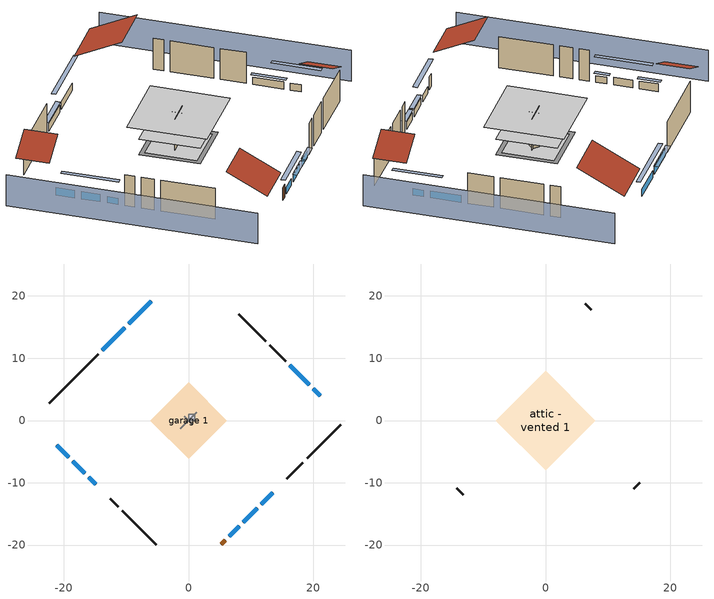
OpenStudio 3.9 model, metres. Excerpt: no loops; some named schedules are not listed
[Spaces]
garage 1
 floor foundation (Slab1 construction): -5.17,0 0,5.17 5.17,0 0,-5.17 z0
 wall outside (Wall1 construction): 15.62,9.5 13.04,12.09 z0:4.88
 wall outside (Wall2 construction): 15.79,-9.34 18.38,-6.75 z0:4.88
 wall outside (Wall12 construction): -12.56,-12.57 -11.27,-13.86 z0:4.88
 wall to conditioned space 1 (Wall5 construction Reversed): 1.29,1.29 -1.29,-1.29 z0:4.88
 wall to conditioned space 1 (Wall6 construction Reversed): -0.65,0.65 0.65,-0.65 z0:4.88
conditioned space 1
 floor to garage 1 (Floor1 construction): -5.17,0 0,5.17 5.17,0 0,-5.17 z0
 floor foundation (Slab2 construction): -6.1,0 0,6.1 6.1,0 0,-6.1 z0
 floor adiabatic (AdiabaticFloorConstruction): -6.1,0 0,6.1 6.1,0 0,-6.1 z2.44
 wall outside (Wall3 construction): -14.53,10.6 -22.35,2.77 z0:4.88
 wall outside (Wall4 construction): 12.38,12.75 8.03,17.1 z0:4.88
 wall outside (Wall7 construction): 19.03,-6.09 24.47,-0.66 z0:4.88
 wall outside (Wall8 construction): -10.61,-14.52 -5.2,-19.92 z0:4.88
 wall outside (AdiabaticWallConstruction): -5.98,19.15 -9.59,15.53 / -10.25,14.87 -13.87,11.26 z0:1.16; 21.12,4.01 20,5.12 / 8.8,-16.32 11.05,-14.08 z0:1.07; 19.35,5.78 16.28,8.85 / 11.71,-13.42 13.51,-11.62 z0:1.13; 6.52,-18.6 8.15,-16.98 / -15.99,-9.13 -14.89,-10.23 z0:1.04; -18.56,-6.57 -16.65,-8.48 / -21.12,-4.01 -19.21,-5.91 z0:1.22
 wall outside (AdiabaticWallConstruction 1): 5.22,-19.91 5.87,-19.26 z0:2.03
 window (WindowConstruction): -5.98,19.15 -9.59,15.53 z0:1.16
 window (WindowConstruction 1): -10.25,14.87 -13.87,11.26 z0:1.16
 window (WindowConstruction 2): 21.12,4.01 20,5.12 z0:1.07
 window (WindowConstruction 3): 19.35,5.78 16.28,8.85 z0:1.13
 window (WindowConstruction 4): 6.52,-18.6 8.15,-16.98 z0:1.04
 window (WindowConstruction 5): 8.8,-16.32 11.05,-14.08 z0:1.07
 window (WindowConstruction 6): 11.71,-13.42 13.51,-11.62 z0:1.13
 window (WindowConstruction 7): -18.56,-6.57 -16.65,-8.48 z0:1.22
 window (WindowConstruction 8): -15.99,-9.13 -14.89,-10.23 z0:1.04
 window (WindowConstruction 9): -21.12,-4.01 -19.21,-5.91 z0:1.22
 door (Door): 5.22,-19.91 5.87,-19.26 z0:2.03
 ceiling adiabatic (AdiabaticFloorConstruction): 0,-6.1 6.1,0 0,6.1 -6.1,0 z2.44
central ac and furnace airloop ret air space
 floor adiabatic (AdiabaticConst): 0,0 0,1 1,1 1,0 z0
 wall adiabatic (AdiabaticConst): 0,1 0,0 1,0 1,1 0,1 z0:1
 ceiling adiabatic (AdiabaticConst): 1,0 1,1 0,1 0,0 z1
attic - vented 1
 floor to conditioned space 1 (Floor2 construction Reversed): -8,0 0,8 8,0 0,-8 z4.88
 wall outside (Wall9 construction): 7.37,17.75 6.35,18.77 z0:4.88
 wall outside (Wall10 construction): -14.24,-10.89 -13.22,-11.91 z0:4.88
 wall outside (Wall11 construction): 14.16,-10.96 15.13,-9.99 z0:4.88
 roof outside (Roof1 construction): -5.32,19.81,4.88 -0.56,15.05,8.24 4.76,20.37,8.24 0,25.13,4.88
 roof outside (Roof2 construction): 21.78,3.35,4.88 18.78,0.35,7 22.13,-3,7 25.13,0,4.88
 roof outside (Roof3 construction): -21.78,-3.35,4.88 -18.78,-0.35,7 -22.13,3,7 -25.13,0,4.88
 roof outside (Roof4 construction): 4.56,-20.56,4.88 0.48,-16.48,7.76 -4.08,-21.05,7.76 0,-25.13,4.88
shading: -28.36,-3.23 -3.23,-28.36 / 28.36,3.23 3.23,28.36 z0:4.88; -11.53,13.59 -4.04,21.09 -4.47,21.52 -11.97,14.02 z3.9; -14.09,11.04 -10.04,15.09 -10.47,15.52 -14.52,11.47 z1.46; 18.07,7.06 23.06,2.07 23.49,2.5 18.5,7.49 z3.81; 16.06,9.06 19.56,5.56 19.99,5.99 16.49,9.49 z1.43; 10.08,-15.04 4.58,-20.54 5.01,-20.97 10.52,-15.47 z3.78; 11.27,-13.86 8.59,-16.54 9.02,-16.97 11.7,-14.29 z1.37; 13.72,-11.4 11.49,-13.63 11.92,-14.07 14.15,-11.83 z1.43; -14.71,-10.42 -20.49,-4.63 -20.93,-5.06 -15.14,-10.85 z3.96; -14.68,-10.45 -16.21,-8.92 -16.64,-9.35 -15.11,-10.88 z1.34; -19,-6.13 -21.34,-3.79 -21.77,-4.22 -19.43,-6.56 z1.52
[Site]
Portland Intl Arpt_OR: Latitude {deg}=45.59; Longitude {deg}=-122.6; Time Zone {hr}=-8; Elevation {m}=33; Terrain=Suburbs; Keep Site Location Information=Yes
[Site:GroundTemperature:Shallow]
10.2558, 8.96328, 8.85977, 9.47314, 11.9355, 14.3863, 16.5111, 17.8571, 17.9714, 16.8767, 14.8061, 12.4304
[Site:WaterMainsTemperature]
Calculation Method=Schedule; Temperature Schedule=mains temperature schedule
[Building]
Building 1
[Material] Roughness=Rough
Name | Thickness {m} | Conductivity {W/m-K} | Density {kg/m3} | Specific Heat {J/kg-K} | Thermal Absorptance | Solar Absorptance | Visible Absorptance
slate or tile shingles | 0.01905 | 0.840978 | 1899.972 | 799.717 | 0.9 | 0.75 | 0.75
roof rigid ins | 0.00329814 | 0.029427 | 32.04 | 1214.23 | 0.9 | 0.7 | 0.7
osb sheathing 0.5 in. | 0.0127 | 0.115458 | 512.64 | 1214.23 | 0.9 | 0.6 | 0.6
wood siding | 0.0254 | 0.102417 | 544.68 | 1172.36 | 0.9 | 0.85 | 0.85
osb sheathing 0.5 in. 1 | 0.0127 | 0.115458 | 512.64 | 1214.23 | 0.9 | 0.7 | 0.7
wall stud and cavity | 0.1397 | 0.727959 | 139.0536 | 1170.24 | 0.9 | 0.6 | 0.6
wall rigid ins | 0.051816 | 0.029427 | 32.04 | 1214.23 | 0.9 | 0.7 | 0.7
wall stud and cavity 1 | 0.1397 | 0.230639 | 139.0536 | 1170.24 | 0.9 | 0.7 | 0.7
gypsum board | 0.0127 | 0.160291 | 801 | 837.4 | 0.9 | 0.6 | 0.6
wall rigid ins 1; wall rigid ins 2; exterior vertical ins; exterior vertical ins 1 | 0.051816 | 0.029427 | 32.04 | 1214.23
wall stud and cavity 2 | 0.1397 | 0.181744 | 139.0536 | 1170.24 | 0.9 | 0.7 | 0.7
floor stud and cavity | 0.1397 | 0.923637 | 92.3553 | 1139.71 | 0.9 | 0.7 | 0.7
osb sheathing 0.75 in. | 0.01905 | 0.115458 | 512.64 | 1214.23 | 0.9 | 0.7 | 0.7
floor covering | 0.0127 | 0.0433444 | 54.468 | 1339.84 | 0.9 | 0.6 | 0.6
ceiling loosefill ins | 0.0846667 | 0.0480833 | 16.02 | 1046.75 | 0.9 | 0.7 | 0.7
ceiling stud and cavity | 0.1397 | 0.0920385 | 65.682 | 1177.47 | 0.9 | 0.7 | 0.7
concrete 4.0 in. | 0.1016 | 1.803125 | 2242.8 | 837.4 | 0.9 | 0.7 | 0.7
floor covering 1 | 0.0127 | 0.0450781 | 54.468 | 1339.84 | 0.9 | 0.9 | 0.9
wood siding 1; wood siding 2 | 0.0254 | 0.102417 | 544.68 | 1172.36
wall rigid ins 3; floor rigid ins | 0.512978 | 0.029427 | 32.04 | 1214.23 | 0.9 | 0.7 | 0.7
wall stud and cavity 3 | 0.0889 | 0.380278 | 52.3479 | 1209.89 | 0.9 | 0.7 | 0.7
door material | 0.04445 | 0.0612267 | 512.64 | 1214.23 | 0.9 | 0.7 | 0.7
floor stud and cavity 1 | 0.1397 | 1.75129 | 37.0049 | 1207.88 | 0.9 | 0.7 | 0.7
wall stud and cavity 4 | 0.0889 | 0.391764 | 83.0341 | 1211.67 | 0.9 | 0.7 | 0.7
furniture material conditioned space 1; furniture material garage 1 | 0.1524 | 0.115458 | 640.8 | 1214.23 | 0.9 | 0.6 | 0.6
[Construction]
Roof1 construction; Roof2 construction; Roof3 construction; Roof4 construction: slate or tile shingles, roof rigid ins, osb sheathing 0.5 in.
Wall1 construction; Wall2 construction; Wall9 construction; Wall10 construction; Wall11 construction; Wall12 construction: wood siding, osb sheathing 0.5 in. 1, wall stud and cavity
Wall3 construction; Wall4 construction: wood siding, wall rigid ins, osb sheathing 0.5 in. 1, wall stud and cavity 1, gypsum board
Wall5 construction Reversed: gypsum board, wall stud and cavity 2, osb sheathing 0.5 in. 1, wall rigid ins 1
Wall6 construction Reversed: gypsum board, wall stud and cavity 2, osb sheathing 0.5 in. 1, wall rigid ins 2
Wall7 construction; Wall8 construction: wood siding, wall rigid ins 1, osb sheathing 0.5 in. 1, wall stud and cavity 1, gypsum board
Floor1 construction: floor stud and cavity, osb sheathing 0.75 in., floor covering
Floor2 construction Reversed: gypsum board, ceiling stud and cavity, ceiling loosefill ins
Slab1 construction: concrete 4.0 in.
Slab2 construction: concrete 4.0 in., floor covering 1
WindowConstruction; WindowConstruction 1; WindowConstruction 2; WindowConstruction 3; WindowConstruction 4; WindowConstruction 5; WindowConstruction 6; WindowConstruction 7; WindowConstruction 8; WindowConstruction 9: WindowMaterial
AdiabaticWallConstruction: wood siding 1, wall rigid ins 3, wall stud and cavity 3, gypsum board
Door: door material
AdiabaticWallConstruction 1: wood siding 2, wall rigid ins 3, wall stud and cavity 3, gypsum board
AdiabaticFloorConstruction: floor stud and cavity 1, floor rigid ins, osb sheathing 0.75 in., floor covering
PartitionWallConstruction: gypsum board, wall stud and cavity 4, gypsum board
furniture construction conditioned space 1: furniture material conditioned space 1
furniture construction garage 1: furniture material garage 1
AdiabaticConst: Adiabatic
[WindowMaterial:SimpleGlazingSystem]
WindowMaterial: U-Factor {W/m2-K}=2.78222; Solar Heat Gain Coefficient=0.56
[Material:NoMass]
Adiabatic: Roughness=Rough; Thermal Resistance {m2-K/W}=176.1
[ThermalZone] Multiplier=1; Use Ideal Air Loads=No
Name | Volume {m3} | Thermostat
conditioned space | 493.619 | conditioned space temperature setpoint
attic - vented | 107.906
garage | 130.484
central ac and furnace airloop ret air zone | 1
[Sizing:Zone] Zone Cooling Design Supply Air Temperature Input Method=SupplyAirTemperature; Zone Cooling Design Supply Air Temperature {C}=14; Zone Cooling Design Supply Air Temperature Difference {deltaC}=11.11; Zone Heating Design Supply Air Temperature Input Method=SupplyAirTemperature; Zone Heating Design Supply Air Temperature {C}=40; Zone Heating Design Supply Air Temperature Difference {deltaC}=11.11; Zone Cooling Design Supply Air Humidity Ratio {kg-H2O/kg-air}=0.0085; Zone Heating Design Supply Air Humidity Ratio {kg-H2O/kg-air}=0.008; Cooling Design Air Flow Method=DesignDay; Heating Design Air Flow Method=DesignDay; Account for Dedicated Outdoor Air System=No; Dedicated Outdoor Air System Control Strategy=NeutralSupplyAir; Dedicated Outdoor Air Low Setpoint Temperature for Design {C}=autosize; Dedicated Outdoor Air High Setpoint Temperature for Design {C}=autosize; Zone Load Sizing Method=Sensible Load Only No Latent Load; Zone Latent Cooling Design Supply Air Humidity Ratio Input Method=HumidityRatioDifference; Zone Cooling Design Supply Air Humidity Ratio Difference {kgWater/kgDryAir}=0.005; Zone Latent Heating Design Supply Air Humidity Ratio Input Method=HumidityRatioDifference; Zone Humidification Design Supply Air Humidity Ratio Difference {kgWater/kgDryAir}=0.005; Sizing Option=Coincident
attic - vented; garage; central ac and furnace airloop ret air zone
[Space]
Name | Thermal Zone | Volume {m3}
conditioned space 1 | conditioned space | 493.619
attic - vented 1 | attic - vented | 107.906
garage 1 | garage | 130.484
central ac and furnace airloop ret air space | central ac and furnace airloop ret air zone
[ThermostatSetpoint:DualSetpoint]
conditioned space temperature setpoint: Heating Setpoint Temperature Schedule=heating setpoint; Cooling Setpoint Temperature Schedule=cooling setpoint; Temperature Difference Between Cutout And Setpoint {deltaC}=0
[Foundation:Kiva] Exterior Vertical Insulation Depth {m}=0.6096; Wall Height Above Grade {m}=0.1016; Wall Depth Below Slab {m}=0.2032
Name | Initial Indoor Air Temperature {C} | Exterior Vertical Insulation Material
Foundation Kiva 1 | 13.4258 | exterior vertical ins
Foundation Kiva 2 | 20.5556 | exterior vertical ins 1
[Foundation:Kiva:Settings]
Soil Conductivity {W/m-K}=1.3848; Soil Density {kg/m3}=1842.3; Soil Specific Heat {J/kg-K}=418.7; Ground Solar Absorptivity=0.9; Ground Thermal Absorptivity=0.9; Ground Surface Roughness {m}=0.03; Far-Field Width {m}=40; Deep-Ground Boundary Condition=ZeroFlux; Deep-Ground Depth {m}=40; Minimum Cell Dimension {m}=0.2; Maximum Cell Growth Coefficient=3; Simulation Timestep=Timestep
[SurfaceProperty:ExposedFoundationPerimeter] Exposed Perimeter Calculation Method=TotalExposedPerimeter
Name | Total Exposed Perimeter {m}
Slab1 | 18.288
Slab2 | 31.02864
[SurfaceProperty:IncidentSolarMultiplier] Incident Solar Multiplier=1; Incident Solar Multiplier Schedule=trans schedule winter=0.85 summer=0.7
Window1; Window2; Window3; Window4; Window5; Window6; Window7; Window8; Window9; Window10
[InternalMass:Definition] Design Level Calculation Method=SurfaceArea
Name | Construction | Surface Area {m2}
partition wall mass | PartitionWallConstruction | 202.436
furniture mass conditioned space 1 | furniture construction conditioned space 1 | 80.97429
furniture mass garage 1 | furniture construction garage 1 | 5.35122
[InternalMass] Multiplier=1
Name | Internal Mass Definition | Space or SpaceType
partition wall mass | partition wall mass | conditioned space 1
furniture mass conditioned space 1 | furniture mass conditioned space 1 | conditioned space 1
furniture mass garage 1 | furniture mass garage 1 | garage 1
[Fan:SystemModel]
central ac and furnace supply fan: Availability Schedule=Always On Discrete; Design Maximum Air Flow Rate {m3/s}=0.519614; Speed Control Method=Discrete; Electric Power Minimum Flow Rate Fraction=0.2; Design Pressure Rise {Pa}=500; Motor Efficiency=1; Motor In Air Stream Fraction=1; Design Electric Power Consumption {W}=autosize; Design Power Sizing Method=PowerPerFlow; Electric Power Per Unit Flow Rate {W/(m3/s)}=1059.44; Electric Power Per Unit Flow Rate Per Unit Pressure {W-s/m3-Pa}=1.66667; Fan Total Efficiency=0.7; Motor Loss Radiative Fraction=0; Speed Flow Fraction 1=0.68392; Speed Electric Power Fraction 1=0.31991; Speed Flow Fraction 2=1; Speed Electric Power Fraction 2=1
[EnergyManagementSystem:Sensor]
Name | Output Variable or Output Meter Index Key | Output Variable or Output Meter
central_ac_and_furnace_supply_fan_s; central_ac_and_furnace_supply_fan_s_1 | central ac and furnace supply fan | Fan Electricity Energy
water_heater_amb_temp | garage | Zone Mean Air Temperature
water_heater_amb_rh | garage | Zone Air Relative Humidity
water_heater_T_set | water heater setpoint | Schedule Value
out_pb_s |  | Site Outdoor Air Barometric Pressure
out_wt_s |  | Site Outdoor Air Humidity Ratio
site_vw_s |  | Site Wind Speed
cool_season | cooling season schedule | Schedule Value
central_ac_and_furnace_airloop_Fan_RTF_s | central ac and furnace supply fan | Fan Runtime Fraction Speed 1
central_ac_and_furnace_airloop_Fan_RTF_s_1 | central ac and furnace supply fan | Fan Runtime Fraction Speed 2
central_ac_and_furnace_airloop_AH_MFR_s | Node 6 | System Node Mass Flow Rate
central_ac_and_furnace_airloop_AH_VFR_s | Node 6 | System Node Current Density Volume Flow Rate
central_ac_and_furnace_airloop_AH_Tout_s | Node 6 | System Node Temperature
central_ac_and_furnace_airloop_AH_Wout_s | Node 6 | System Node Humidity Ratio
central_ac_and_furnace_airloop_RA_T_s | Node 9 | System Node Temperature
central_ac_and_furnace_airloop_Ra_W_s | Node 9 | System Node Humidity Ratio
central_ac_and_furnace_airloop_0_DZ_T_s | attic - vented | Zone Air Temperature
central_ac_and_furnace_airloop_0_DZ_W_s | attic - vented | Zone Mean Air Humidity Ratio
natural_vent_s | natural vent schedule | Schedule Value
htg_sp_s | heating setpoint | Schedule Value
clg_sp_s | cooling setpoint | Schedule Value
mech_vent_range_fan_0_sch_s | mech vent range fan 0 schedule | Schedule Value
mech_vent_bath_fan_0_sch_s | mech vent bath fan 0 schedule | Schedule Value
clothes_dryer_exhaust_0_sch_s | clothes_dryer | Schedule Value
htg_load_cond |  | Heating:EnergyTransfer:Zone:CONDITIONED SPACE
clg_load_cond |  | Cooling:EnergyTransfer:Zone:CONDITIONED SPACE
htg_load_duct |  | Heating:EnergyTransfer:Zone:CENTRAL AC AND FURNACE AIRLOOP RET AIR ZONE
clg_load_duct |  | Cooling:EnergyTransfer:Zone:CENTRAL AC AND FURNACE AIRLOOP RET AIR ZONE
s_conv | Floor1 | Surface Inside Face Convection Heat Gain Energy
s_ig | Floor1 | Surface Inside Face Internal Gains Radiation Heat Gain Energy
s_sol | Floor1 | Surface Inside Face Solar Radiation Heat Gain Energy
s_lgt | Floor1 | Surface Inside Face Lights Radiation Heat Gain Energy
s_surf | Floor1 | Surface Inside Face Net Surface Thermal Radiation Heat Gain Energy
s_conv_1 | Floor2 | Surface Inside Face Convection Heat Gain Energy
s_ig_1 | Floor2 | Surface Inside Face Internal Gains Radiation Heat Gain Energy
s_sol_1 | Floor2 | Surface Inside Face Solar Radiation Heat Gain Energy
s_lgt_1 | Floor2 | Surface Inside Face Lights Radiation Heat Gain Energy
s_surf_1 | Floor2 | Surface Inside Face Net Surface Thermal Radiation Heat Gain Energy
s_conv_2 | inferred conditioned ceiling | Surface Inside Face Convection Heat Gain Energy
s_ig_2 | inferred conditioned ceiling | Surface Inside Face Internal Gains Radiation Heat Gain Energy
s_sol_2 | inferred conditioned ceiling | Surface Inside Face Solar Radiation Heat Gain Energy
s_lgt_2 | inferred conditioned ceiling | Surface Inside Face Lights Radiation Heat Gain Energy
s_surf_2 | inferred conditioned ceiling | Surface Inside Face Net Surface Thermal Radiation Heat Gain Energy
s_conv_3 | inferred conditioned floor | Surface Inside Face Convection Heat Gain Energy
s_ig_3 | inferred conditioned floor | Surface Inside Face Internal Gains Radiation Heat Gain Energy
s_sol_3 | inferred conditioned floor | Surface Inside Face Solar Radiation Heat Gain Energy
s_lgt_3 | inferred conditioned floor | Surface Inside Face Lights Radiation Heat Gain Energy
s_surf_3 | inferred conditioned floor | Surface Inside Face Net Surface Thermal Radiation Heat Gain Energy
s_conv_4 | Slab2 | Surface Inside Face Convection Heat Gain Energy
s_ig_4 | Slab2 | Surface Inside Face Internal Gains Radiation Heat Gain Energy
s_sol_4 | Slab2 | Surface Inside Face Solar Radiation Heat Gain Energy
s_lgt_4 | Slab2 | Surface Inside Face Lights Radiation Heat Gain Energy
s_surf_4 | Slab2 | Surface Inside Face Net Surface Thermal Radiation Heat Gain Energy
ss_sol | Door1 | Surface Inside Face Solar Radiation Heat Gain Energy
ss_lgt | Door1 | Surface Inside Face Lights Radiation Heat Gain Energy
ss_conv | Door1 | Surface Inside Face Convection Heat Gain Energy
ss_ig | Door1 | Surface Inside Face Internal Gains Radiation Heat Gain Energy
ss_surf | Door1 | Surface Inside Face Net Surface Thermal Radiation Heat Gain Energy
ss_conv_1 | Window1 | Surface Inside Face Convection Heat Gain Energy
ss_ig_1 | Window1 | Surface Inside Face Internal Gains Radiation Heat Gain Energy
ss_surf_1 | Window1 | Surface Inside Face Net Surface Thermal Radiation Heat Gain Energy
ss_trans_in | Window1 | Surface Window Transmitted Solar Radiation Rate
ss_back_out | Window1 | Surface Window Shortwave from Zone Back Out Window Heat Transfer Rate
[ElectricEquipment:Definition] Design Level Calculation Method=EquipmentLevel
Name | Design Level {W} | Fraction Latent | Fraction Radiant | Fraction Lost
ceiling fan | 18.2176 | 0 | 0.558 | 0
clothes washer | 281.119 | 0.03 | 0.162 | 0.7
clothes dryer | 2467.22 | 0.015 | 0.081 | 0.85
dishwasher | 437.489 | 0.3 | 0.18 | 0.4
fridge | 49.4292 | 0 | 0.6 | 0
cooking range | 75.639 | 0.16 | 0.384 | 0.2
misc tv | 550.468 | 0 | 0.6 | 0
misc plug loads | 392.661 | 0.021 | 0.558 | 0.049
whole house fan; mech vent house fan | 0 | 0 | 0 | 1
mech vent house fan cfis | 0 | 0 | 0 | 0
mech vent range fan 0; mech vent bath fan 0 | 30 | 0 | 0 | 1
[ElectricEquipment] Space or SpaceType=conditioned space 1
Name | Electric Equipment Definition | Schedule
ceiling fan | ceiling fan | ceiling_fan
clothes washer | clothes washer | clothes_washer
clothes dryer | clothes dryer | clothes_dryer
dishwasher | dishwasher | dishwasher
fridge | fridge | fridge schedule
cooking range | cooking range | cooking_range
misc tv | misc tv | plug_loads_tv
misc plug loads | misc plug loads | plug_loads_other
whole house fan | whole house fan | Always On Discrete
mech vent house fan | mech vent house fan | mech vent house fan schedule
mech vent house fan cfis | mech vent house fan cfis | mech vent house fan cfis schedule
mech vent range fan 0 | mech vent range fan 0 | mech vent range fan 0 schedule
mech vent bath fan 0 | mech vent bath fan 0 | mech vent bath fan 0 schedule
[OtherEquipment:Definition] Design Level Calculation Method=EquipmentLevel
Name | Design Level {W} | Fraction Latent | Fraction Radiant | Fraction Lost
water heater sens; central ac and furnace airloop_0 SupSensLkToCond; central ac and furnace airloop_0 SupCondToLv; central ac and furnace airloop_0 RetCondToRP; central ac and furnace airloop_0 RetSensLkToRP; central ac and furnace airloop_0 SupCondToDZ; central ac and furnace airloop_0 RetCondToDZ; central ac and furnace airloop_0 SupSensLkToDZ; mech vent house fan sensible load | 0 | 0 | 0 | 0
water heater lat; central ac and furnace airloop_0 SupLatLkToCond; central ac and furnace airloop_0 RetLatLkToRP; central ac and furnace airloop_0 SupLatLkToDZ; mech vent house fan latent load | 0 | 1 | 0 | 0
water heater energy adjustment1 | 0.01 | 0 | 0 | 1
clothes dryer 2 | 0 | 0.015 | 0.081 | 0.85
cooking range 2 | 2216.76 | 0.16 | 0.384 | 0.2
general water use sensible | -61.6891 | 0 | 0.6 | 0
general water use latent | 62.594 | 1 | 0 | 0
[OtherEquipment]
Name | Other Equipment Definition | Space or SpaceType | Schedule | Fuel Type
water heater sens | water heater sens | garage 1 | Always On Discrete
water heater lat | water heater lat | garage 1 | Always On Discrete
water heater energy adjustment1 | water heater energy adjustment1 | garage 1 | Always On Discrete | Electricity
clothes dryer 1 | clothes dryer 2 | conditioned space 1 | clothes_dryer | Electricity
cooking range 1 | cooking range 2 | conditioned space 1 | cooking_range | NaturalGas
general water use sensible | general water use sensible | conditioned space 1 | general water use schedule
general water use latent | general water use latent | conditioned space 1 | general water use schedule
central ac and furnace airloop_0 SupSensLkToCond | central ac and furnace airloop_0 SupSensLkToCond | conditioned space 1 | Always On Discrete
central ac and furnace airloop_0 SupLatLkToCond | central ac and furnace airloop_0 SupLatLkToCond | conditioned space 1 | Always On Discrete
central ac and furnace airloop_0 SupCondToLv | central ac and furnace airloop_0 SupCondToLv | conditioned space 1 | Always On Discrete
central ac and furnace airloop_0 RetCondToRP | central ac and furnace airloop_0 RetCondToRP | central ac and furnace airloop ret air space | Always On Discrete
central ac and furnace airloop_0 RetSensLkToRP | central ac and furnace airloop_0 RetSensLkToRP | central ac and furnace airloop ret air space | Always On Discrete
central ac and furnace airloop_0 RetLatLkToRP | central ac and furnace airloop_0 RetLatLkToRP | central ac and furnace airloop ret air space | Always On Discrete
central ac and furnace airloop_0 SupCondToDZ | central ac and furnace airloop_0 SupCondToDZ | attic - vented 1 | Always On Discrete
central ac and furnace airloop_0 RetCondToDZ | central ac and furnace airloop_0 RetCondToDZ | attic - vented 1 | Always On Discrete
central ac and furnace airloop_0 SupSensLkToDZ | central ac and furnace airloop_0 SupSensLkToDZ | attic - vented 1 | Always On Discrete
central ac and furnace airloop_0 SupLatLkToDZ | central ac and furnace airloop_0 SupLatLkToDZ | attic - vented 1 | Always On Discrete
mech vent house fan sensible load | mech vent house fan sensible load | conditioned space 1 | Always On Discrete
mech vent house fan latent load | mech vent house fan latent load | conditioned space 1 | Always On Discrete
[WaterUse:Equipment:Definition]
Name | Peak Flow Rate {m3/s}
clothes washer | 2.32607e-06
dishwasher | 5.83462e-06
[Lights:Definition] Design Level Calculation Method=LightingLevel; Fraction Radiant=0.6; Fraction Visible=0.2; Return Air Fraction=0
Name | Lighting Level {W}
interior lighting | 304.694
garage lighting | 8.81202
[Lights] Fraction Replaceable=1
Name | Lights Definition | Space or SpaceType | Schedule
interior lighting | interior lighting | conditioned space 1 | lighting_interior
garage lighting | garage lighting | garage 1 | lighting_garage
[Exterior:Lights:Definition]
exterior lighting: Design Level {W}=8.01452
[Exterior:Lights]
exterior lighting: Exterior Lights Definition=exterior lighting; Schedule=exterior lighting schedule
[People:Definition]
occupants: Number of People Calculation Method=People; Number of People {people}=3; Fraction Radiant=0.314171; Sensible Heat Fraction=0.56303; Carbon Dioxide Generation Rate {m3/s-W}=0; Enable ASHRAE 55 Comfort Warnings=No; Mean Radiant Temperature Calculation Type=EnclosureAveraged
[People]
occupants: People Definition=occupants; Space or SpaceType=conditioned space 1; Number of People Schedule=occupants; Activity Level Schedule=occupants activity schedule; Multiplier=1
[ZoneMixing] Schedule=Always On Continuous; Design Flow Rate Calculation Method=Flow/Zone; Design Flow Rate {m3/s}=0
Name | Zone or Space | Source Zone or Space
central ac and furnace airloop_0 ZoneMixDZToCond mix | conditioned space | attic - vented
central ac and furnace airloop_0 ZoneMixCondToDZ mix; whole house fan mix | attic - vented | conditioned space
[SpaceInfiltration:DesignFlowRate] Schedule=Always On Discrete; Design Flow Rate Calculation Method=Flow/Space; Design Flow Rate {m3/s}=0
Name | Space or SpaceType
natural vent flow; whole house fan flow; infil flow | conditioned space 1
attic_vented 1 duct leakage imbalance infil flow | attic - vented 1
[SpaceInfiltration:EffectiveLeakageArea] Schedule=Always On Discrete
Name | Space or SpaceType | Effective Air Leakage Area {cm2} | Stack Coefficient | Wind Coefficient
infil garage 1 | garage 1 | 217.469 | 0.000129147 | 4.38083e-05
infil attic - vented 1 | attic - vented 1 | 4265.37 | 0.000175901 | 4.25924e-05
